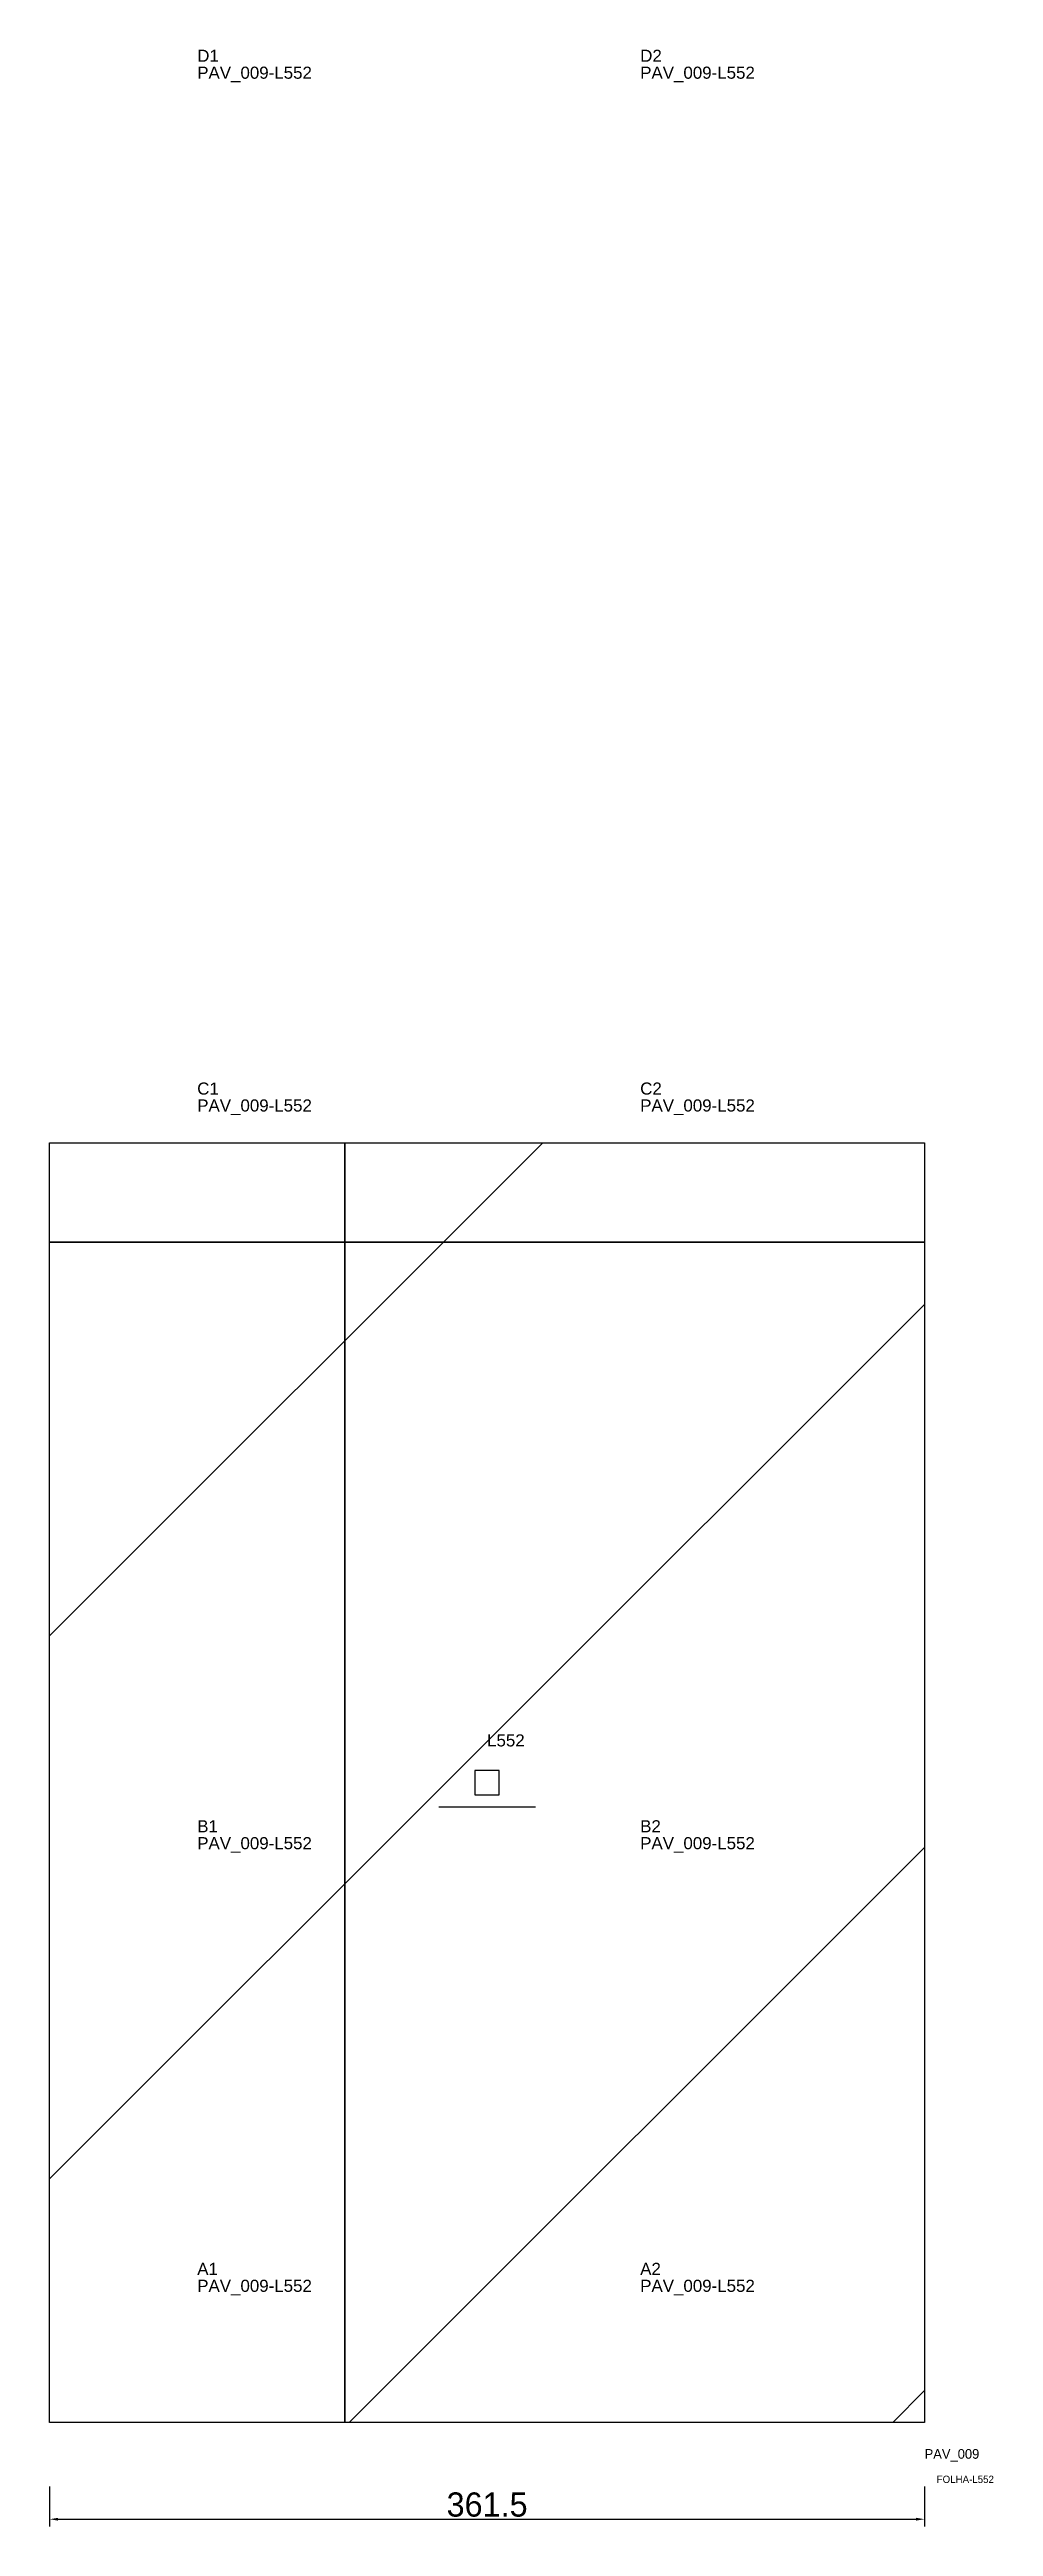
# Model space of a CAD drawing. Header units: metres. Extents: x 222 to 612, y -370 to 654.
import ezdxf

# ---------------------------------------------------------------- set-up
doc = ezdxf.new("R2010")
doc.units = ezdxf.units.M
for name, color, linetype in [('3', 3, 'CONTINUOUS'), ('AUX00', 7, 'CONTINUOUS'), ('COTA', 241, 'CONTINUOUS'), ('FOLHA', 255, 'CONTINUOUS'), ('Hachura', 251, 'CONTINUOUS'), ('NOMENCLATURA', 7, 'CONTINUOUS'), ('Nível', 160, 'CONTINUOUS'), ('Painéis', 200, 'CONTINUOUS'), ('Pilares', 5, 'CONTINUOUS'), ('SARR_2.2x7', 40, 'CONTINUOUS')]:
    doc.layers.add(name, color=color, linetype=linetype)
doc.styles.add('ARIAL', font='Arial.ttf')
doc.styles.add('STR_STANDARD', font='arial.ttf')
doc.dimstyles.new('EZ DXF', dxfattribs={"dimtxt": 10, "dimasz": 3.5, "dimexe": 3, "dimexo": 1.5, "dimgap": 1, "dimtad": 1, "dimdec": 1, "dimdsep": 46, "dimcen": 2.5, "dimazin": 3, "dimtfac": 1, "dimtmove": 0, "dimatfit": 3})

msp = doc.modelspace()

# ---------------------------------------------------------------- hatches: boundary and pattern name
at = {"layer": 'Hachura'}
h = msp.add_hatch(dxfattribs=at)
h.set_pattern_fill('ANSI31', scale=50)
h.paths.add_polyline_path([(583.7, -327.5), (222.2, -327.5), (222.2, -243), (222.2, -224), (222.2, 201.5), (583.7, 201.5)])
h = msp.add_hatch(dxfattribs=at)
h.set_pattern_fill('ANSI31', scale=50)
h.paths.add_polyline_path([(583.7, -327.5), (222.2, -327.5), (222.2, -243), (222.2, -224), (222.2, 201.5), (583.7, 201.5)])

# ---------------------------------------------------------------- linework, layer by layer
at = {"layer": '3'}
for points in [[(344.2, -327.5), (344.2, 201.5)], [(344.2, -327.5), (344.2, 201.5)], [(222.2, 160.5), (583.7, 160.5)], [(222.2, 160.5), (583.7, 160.5)]]:
    msp.add_lwpolyline(points, close=True, dxfattribs=at)
at = {"layer": 'Painéis', "color": 200}
for p, q in [((222.2, -224), (222.2, 201.5)), ((222.2, 201.5), (583.7, 201.5)), ((222.2, -224), (222.2, 201.5)), ((222.2, 201.5), (583.7, 201.5)), ((583.7, 201.5), (583.7, -327.5)), ((583.7, 201.5), (583.7, -327.5)), ((222.2, -243), (222.2, -224)), ((222.2, -243), (222.2, -224)), ((222.2, -327.5), (222.2, -243)), ((222.2, -327.5), (222.2, -243)), ((583.7, -327.5), (222.2, -327.5)), ((583.7, -327.5), (222.2, -327.5))]:
    msp.add_line(p, q, dxfattribs=at)
at = {"layer": 'Pilares'}
msp.add_lwpolyline([(397.95, -68), (407.95, -68), (407.95, -58), (397.95, -58)], close=True, dxfattribs=at)
msp.add_lwpolyline([(397.95, -68), (407.95, -68), (407.95, -58), (397.95, -58)], close=True, dxfattribs=at)
at = {"layer": 'SARR_2.2x7'}
msp.add_line((382.95, -73), (422.95, -73), dxfattribs=at)
msp.add_line((382.95, -73), (422.95, -73), dxfattribs=at)

# ---------------------------------------------------------------- texts
at = {"layer": '3', "style": 'STR_STANDARD'}
for s, p in [('D1', (283.2, 648.5)), ('D1', (283.2, 648.5)), ('D2', (466.2, 648.5)), ('D2', (466.2, 648.5)), ('C1', (283.2, 221.5)), ('C1', (283.2, 221.5)), ('C2', (466.2, 221.5)), ('C2', (466.2, 221.5)), ('B1', (283.2, -83.5)), ('B1', (283.2, -83.5)), ('B2', (466.2, -83.5)), ('B2', (466.2, -83.5)), ('A1', (283.2, -266.5)), ('A1', (283.2, -266.5)), ('A2', (466.2, -266.5)), ('A2', (466.2, -266.5))]:
    msp.add_text(s, height=5, dxfattribs=at).set_placement(p)
at = {"layer": 'AUX00', "style": 'STR_STANDARD'}
for p in [(283.2, 641.5), (283.2, 641.5), (466.2, 641.5), (466.2, 641.5), (283.2, 214.5), (283.2, 214.5), (466.2, 214.5), (466.2, 214.5), (283.2, -90.5), (283.2, -90.5), (466.2, -90.5), (466.2, -90.5), (283.2, -273.5), (283.2, -273.5), (466.2, -273.5), (466.2, -273.5)]:
    msp.add_text('PAV_009-L552', height=5, dxfattribs=at).set_placement(p)
at = {"layer": 'FOLHA'}
msp.add_text('FOLHA-L552', height=3, dxfattribs=at).set_placement((588.7, -352.5))
msp.add_text('FOLHA-L552', height=3, dxfattribs=at).set_placement((588.7, -352.5))
at = {"layer": 'NOMENCLATURA', "insert": (402.95, -43), "char_height": 5, "attachment_point": 1, "style": 'ARIAL'}
msp.add_mtext('L552', dxfattribs=at)
msp.add_mtext('L552', dxfattribs=at)
at = {"layer": 'Nível'}
msp.add_text('PAV_009', height=4, dxfattribs=at).set_placement((583.7, -342.5))
msp.add_text('PAV_009', height=4, dxfattribs=at).set_placement((583.7, -342.5))

# ---------------------------------------------------------------- dimensions: what is measured, and where the dimension line sits
at = {"layer": 'COTA'}
msp.add_linear_dim(base=(222.2, -367.5), p1=(222.2, -352.5), p2=(583.7, -352.5), dimstyle='EZ DXF', dxfattribs=at).render()
msp.add_linear_dim(base=(222.2, -367.5), p1=(222.2, -352.5), p2=(583.7, -352.5), dimstyle='EZ DXF', dxfattribs=at).render()

doc.saveas('drawing.dxf')
